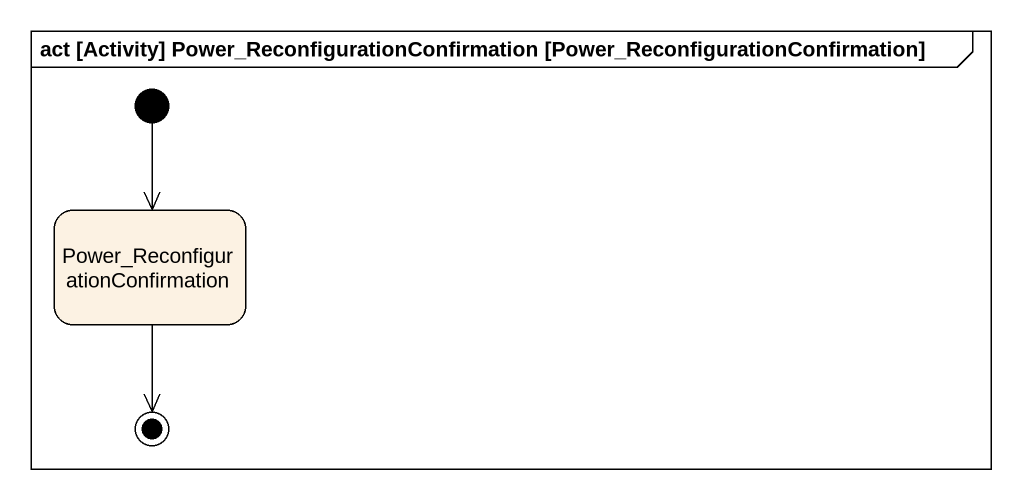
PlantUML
@startuml
mainframe act [Activity] Power_ReconfigurationConfirmation [Power_ReconfigurationConfirmation]
hide empty description
state "Power_ReconfigurationConfirmation" as Power_ReconfigurationConfirm
[*] --> Power_ReconfigurationConfirm
Power_ReconfigurationConfirm --> [*]
@enduml
